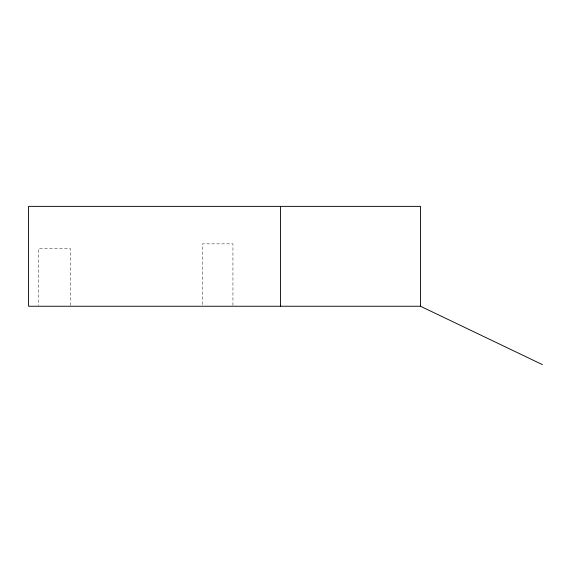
<?xml version="1.0" encoding="UTF-8"?>
<svg xmlns="http://www.w3.org/2000/svg" width="571" height="571" viewBox="0 0 571 571"><rect width="100%" height="100%" fill="white"/><g stroke="black" fill="none" stroke-linecap="round" stroke-linejoin="round"><path stroke-width="0.43" stroke-dasharray="2.85 2.14" d="M232.932 305.349L232.932 243.853L202.534 243.853L202.534 305.349M70.554 305.357L70.554 248.649L38.564 248.649L38.564 305.357"/><path stroke-width="0.86" d="M420.484 306.242L28.55 306.242L28.55 206.367L420.484 206.367L420.484 306.242L542.45 364.633M280.511 206.367L280.511 306.242"/></g></svg>
